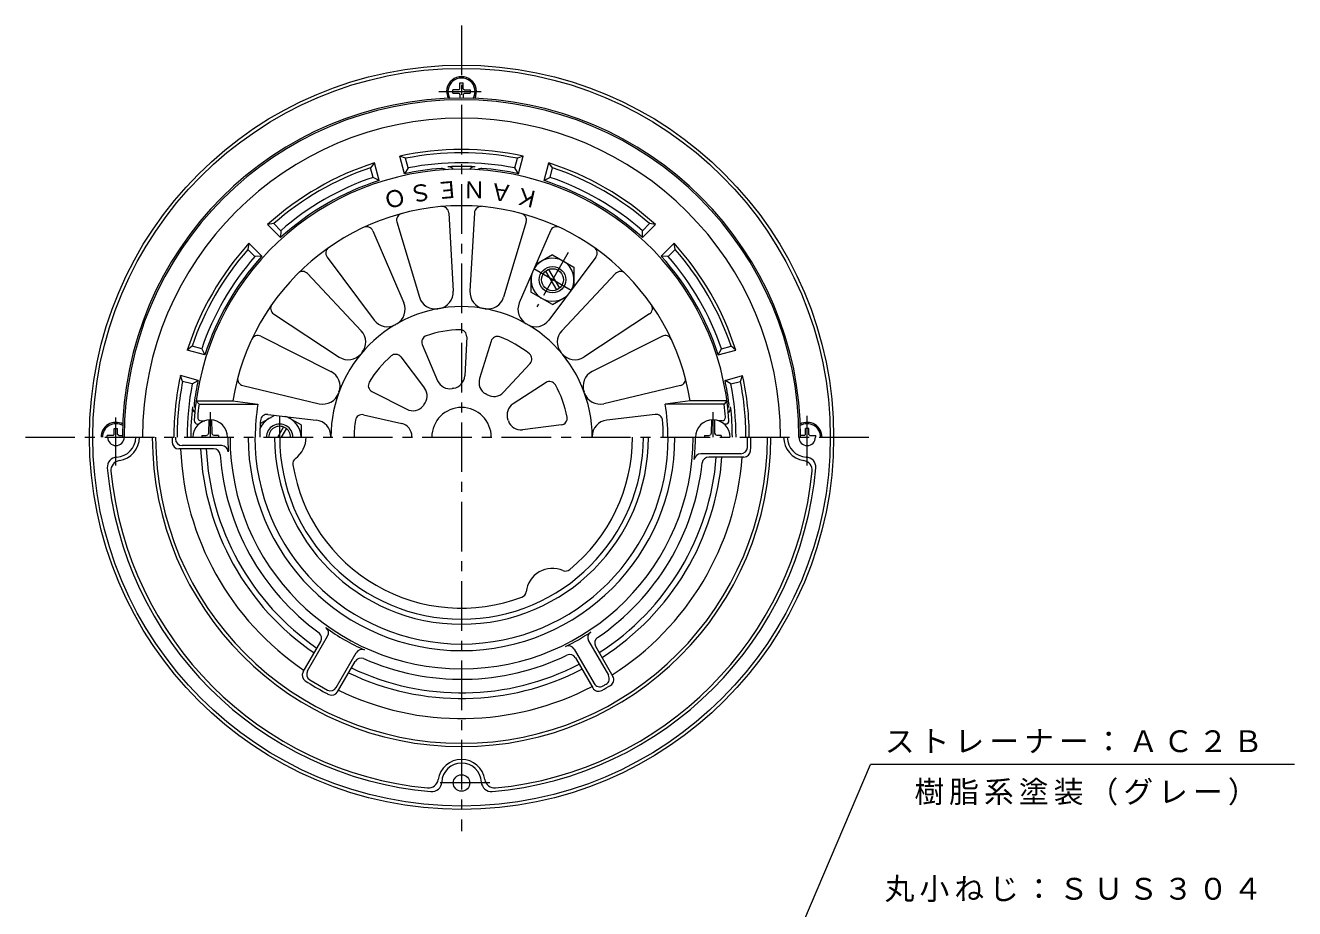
# Model space of a CAD drawing. Units: millimetres, scale not verified. Extents: x -267 to 237, y -346 to 350.
# Drawn here: x -164 to 219.7, y 82.8 to 349.8 of the extents above; entities that cross this region are included whole.
import ezdxf
from ezdxf.enums import TextEntityAlignment as Align

# ---------------------------------------------------------------- set-up
doc = ezdxf.new("R2010")
doc.units = ezdxf.units.MM
doc.header["$LTSCALE"] = 3
doc.linetypes.add('CHAIN1', pattern=[8, 5, -1, 1, -1])
for name, color, linetype, lineweight in [('3-0', 3, 'Continuous', 9), ('3-1', 2, 'Continuous', 9), ('3-2', 6, 'Continuous', 9), ('3-3', 4, 'Continuous', 9), ('3-4', 7, 'Continuous', 9), ('3-5', 7, 'Continuous', 9), ('3-8', 6, 'Continuous', 9), ('3-E', 7, 'Continuous', 9)]:
    doc.layers.add(name, color=color, linetype=linetype, lineweight=lineweight)
doc.styles.add('ＭＳ ゴシック', font='')
doc.styles.get('ＭＳ ゴシック').set_extended_font_data('MS Gothic')

msp = doc.modelspace()

# ---------------------------------------------------------------- linework, layer by layer
at = {"layer": '3-0'}
for p, q in [((-104.677, 222.796), (-116.656, 222.796)), ((-107.131, 221.796), (-117.642, 221.796)), ((52.28, 220.296), (40.162, 220.296)), ((53.233, 219.296), (42.59, 219.296)), ((-78.707, 154.671), (-72.648, 165.165)), ((-80.049, 154.346), (-74.728, 163.563)), ((1.937, 161.243), (7.926, 150.869)), ((6.267, 163.743), (12.256, 153.369)), ((8.36, 162.117), (13.616, 153.014)), ((-70.047, 149.671), (-63.988, 160.165)), ((-69.657, 148.346), (-64.335, 157.563)), ((2.298, 158.617), (7.553, 149.514)), ((-78.046, 151.982), (-72.706, 148.899))]:
    msp.add_line(p, q, dxfattribs=at)
for centre, radius in [((-32.158, 225.296), 112.5), ((-32.158, 225.296), 111.5), ((-32.158, 120.796), 2.5)]:
    msp.add_circle(centre, radius, dxfattribs=at)
for centre, radius, start, end in [((-32.158, 329.796), 4.5, 332.05299, 207.94679), ((-136.658, 225.296), 4.5, 62.05299, 180), ((72.342, 225.296), 4.5, 0, 117.94701), ((-136.658, 225.296), 2.5, 180, 0), ((-136.658, 225.296), 6, 272.46808, 0), ((-136.658, 225.296), 7.115, 278.44072, 0), ((-32.158, 225.296), 93.5, 180, 0), ((-32.158, 225.296), 92.5, 180, 0), ((-44.658, 225.296), 75, 179.99997, 181.1774), ((-117.642, 223.796), 2, 181.17747, 269.99986), ((-44.658, 225.296), 74, 179.99997, 180.39787), ((-116.656, 224.796), 2, 180.39766, 269.99986), ((-104.677, 220.796), 2, 3.55063, 90.00011), ((-32.158, 225.296), 70.658, 179.99995, 183.55081), ((-32.158, 225.296), 70, 180, 0), ((-32.158, 225.296), 64.5, 180, 0), ((-32.158, 225.296), 62.5, 180, 0), ((-32.158, 225.296), 56.516, 180, 0), ((-32.158, 225.296), 54.99, 180, 0), ((-87.158, 225.296), 8, 306.75436, 359.99976), ((-32.158, 225.296), 51.667, 309.28337, 359.99995), ((-19.658, 225.296), 58.228, 353.32574, 0), ((-19.658, 225.296), 74, 357.61203, 0.00005), ((-19.658, 225.296), 75, 356.85898, 0.00005), ((72.342, 225.296), 7.115, 180, 261.55928), ((72.342, 225.296), 6, 180, 267.53192), ((72.342, 225.296), 2.5, 180, 0), ((-136.27, 216.305), 3, 92.468, 184.93623), ((-32.158, 225.296), 85.034, 182.35895, 235.95387), ((-32.158, 225.296), 78.967, 182.54033, 235.64243), ((-32.158, 225.296), 77.259, 182.59651, 235.54591), ((-107.131, 219.796), 2, 4.19557, 90.00011), ((-32.158, 225.296), 73.175, 184.19569, 233.92624), ((-81.174, 217.284), 2, 126.75446, 189.28346), ((-32.158, 225.296), 77.259, 302.5965, 355.54591), ((-32.158, 225.296), 78.967, 302.54031, 355.64244), ((-32.158, 225.296), 85.034, 302.35895, 355.95389), ((40.162, 218.296), 2, 89.99971, 173.3259), ((42.59, 217.296), 2, 90.00014, 172.60538), ((52.28, 222.296), 2, 270, 357.61179), ((53.233, 221.296), 2, 270, 356.85901), ((71.955, 216.305), 3, 355.06377, 87.532), ((-32.158, 225.296), 107.5, 184.93611, 265.06389), ((-135.173, 215.291), 3, 98.44075, 185.54765), ((-32.158, 225.296), 106.5, 185.54761, 264.45239), ((-32.158, 225.296), 51.667, 189.28337, 290.71663), ((-32.158, 225.296), 107.5, 274.93611, 355.06389), ((-32.158, 225.296), 106.5, 275.54761, 354.45239), ((-32.158, 225.296), 73.175, 304.19565, 353.92688), ((70.857, 215.291), 3, 354.45235, 81.55925), ((-4.658, 177.665), 8, 66.75436, 173.24565), ((-0.711, 186.853), 2, 246.75446, 309.28352), ((-14.588, 178.841), 2, 290.71674, 353.24565), ((-76.46, 164.563), 2, 330.00014, 52.60538), ((-38.408, 214.471), 58.228, 233.32574, 246.67424), ((-74.38, 166.165), 2, 329.99971, 53.3259), ((-32.158, 225.296), 70.658, 296.44925, 303.55081), ((7.999, 164.743), 2, 123.55063, 210.00011), ((0.205, 160.243), 2, 29.99979, 116.44926), ((10.092, 163.117), 2, 124.19557, 210.00011), ((-62.603, 156.563), 2, 67.39452, 149.99989), ((-62.256, 159.165), 2, 66.67418, 149.99989), ((-32.158, 225.296), 73.175, 246.07378, 295.8044), ((-32.158, 225.296), 73.175, 246.07378, 246.5108), ((0.566, 157.617), 2, 29.99986, 115.80432), ((-78.317, 153.346), 2, 150, 236.85901), ((-76.975, 153.671), 2, 150, 237.61179), ((-32.158, 225.296), 78.967, 244.35756, 297.45975), ((-32.158, 225.296), 77.259, 244.45407, 297.40355), ((-38.408, 214.471), 75, 236.85898, 242.29247), ((-71.779, 150.671), 2, 242.38821, 330), ((-32.158, 225.296), 85.034, 244.0461, 297.6411), ((9.658, 151.869), 2, 210.00003, 299.60223), ((-25.908, 214.471), 75, 298.82266, 301.1774), ((-25.908, 214.471), 74, 299.60216, 300.39787), ((10.524, 152.369), 2, 300.39766, 29.99986), ((11.883, 152.014), 2, 301.17747, 29.99986), ((-38.408, 214.471), 75, 242.29247, 243.14105), ((-71.389, 149.346), 2, 243.14099, 330), ((9.285, 150.514), 2, 210.00003, 298.82242), ((-32.158, 120.796), 7.115, 8.44086, 171.55928), ((-32.158, 120.796), 6, 2.46799, 177.53192), ((-42.163, 122.281), 3, 264.45235, 351.55925), ((-41.15, 121.184), 3, 265.06377, 357.532), ((-23.166, 121.184), 3, 182.468, 274.93623), ((-22.152, 122.281), 3, 188.44075, 275.54765)]:
    msp.add_arc(centre, radius, start, end, dxfattribs=at)
at = {"layer": '3-1'}
for p, q in [((-58.515, 308.208), (-59.683, 306.772)), ((-57.09, 302.889), (-58.515, 308.208)), ((-49.362, 304.96), (-50.787, 310.278)), ((-49.058, 309.619), (-50.787, 310.278)), ((-48.28, 306.715), (-49.058, 309.619)), ((-16.036, 306.715), (-15.257, 309.619)), ((-13.528, 310.278), (-15.257, 309.619)), ((-14.953, 304.96), (-13.528, 310.278)), ((-7.226, 302.889), (-5.801, 308.208)), ((-4.632, 306.772), (-5.801, 308.208)), ((-58.905, 303.868), (-59.683, 306.772)), ((-57.09, 302.889), (-58.905, 303.868)), ((-48.28, 306.715), (-49.362, 304.96)), ((-14.953, 304.96), (-16.036, 306.715)), ((-5.41, 303.868), (-7.226, 302.889)), ((-5.41, 303.868), (-4.632, 306.772)), ((-88.955, 289.872), (-90.783, 289.578)), ((-86.889, 285.685), (-90.783, 289.578)), ((-86.83, 287.746), (-88.955, 289.872)), ((22.514, 287.746), (24.64, 289.872)), ((22.573, 285.685), (26.467, 289.578)), ((26.467, 289.578), (24.64, 289.872)), ((-86.83, 287.746), (-86.889, 285.685)), ((22.573, 285.685), (22.514, 287.746)), ((-96.439, 283.921), (-96.734, 282.094)), ((-94.608, 279.968), (-96.734, 282.094)), ((-92.546, 280.028), (-96.439, 283.921)), ((28.23, 280.028), (32.124, 283.921)), ((30.292, 279.968), (32.418, 282.094)), ((32.418, 282.094), (32.124, 283.921)), ((-92.546, 280.028), (-94.608, 279.968)), ((30.292, 279.968), (28.23, 280.028)), ((-113.634, 252.822), (-115.069, 251.653)), ((-109.751, 250.228), (-115.069, 251.653)), ((-110.73, 252.044), (-113.634, 252.822)), ((-110.73, 252.044), (-109.751, 250.228)), ((45.435, 250.228), (46.414, 252.044)), ((45.435, 250.228), (50.754, 251.653)), ((46.414, 252.044), (49.318, 252.822)), ((50.754, 251.653), (49.318, 252.822)), ((-111.821, 242.501), (-117.14, 243.926)), ((-116.481, 242.197), (-117.14, 243.926)), ((-113.577, 241.418), (-116.481, 242.197)), ((-113.577, 241.418), (-111.821, 242.501)), ((47.506, 242.501), (52.824, 243.926)), ((49.261, 241.418), (47.506, 242.501)), ((49.261, 241.418), (52.165, 242.197)), ((52.165, 242.197), (52.824, 243.926))]:
    msp.add_line(p, q, dxfattribs=at)
for centre, radius, start, end in [((-32.158, 225.296), 102.5, 0, 180), ((-32.158, 225.296), 102, 0, 180), ((-32.158, 225.296), 96.441, 0, 180), ((-32.158, 225.296), 87, 77.63522, 102.36475), ((-32.158, 225.296), 86, 78.66675, 101.33324), ((-32.158, 225.296), 87, 107.63522, 132.36475), ((-32.158, 225.296), 83, 78.79947, 101.20049), ((-32.158, 225.296), 81.876, 87.12955, 92.87045), ((-36.158, 305.072), 2, 36.49284, 92.87048), ((-28.158, 305.072), 2, 87.12952, 143.50746), ((-32.158, 225.296), 87, 47.63522, 72.36475), ((-32.158, 225.296), 86, 108.66675, 131.33324), ((-32.158, 225.296), 83, 108.79947, 131.20049), ((-32.158, 225.296), 81.5, 94.32832, 102.18677), ((-38.158, 304.57), 2, 52.44415, 94.32849), ((-26.158, 304.57), 2, 85.67151, 127.5553), ((-32.158, 225.296), 81.5, 77.81322, 85.67168), ((-32.158, 225.296), 83, 48.79947, 71.20049), ((-32.158, 225.296), 86, 48.66675, 71.33324), ((-32.158, 225.296), 81.5, 107.81322, 132.18677), ((-32.158, 225.296), 81.5, 47.81322, 72.18677), ((-32.158, 225.296), 87, 137.63522, 162.36475), ((-32.158, 225.296), 86, 138.66675, 161.33324), ((-32.158, 225.296), 87, 17.63522, 42.36475), ((-32.158, 225.296), 86, 18.66675, 41.33324), ((-32.158, 225.296), 83, 138.79947, 161.20049), ((-32.158, 225.296), 81.5, 137.81322, 162.18677), ((-32.158, 225.296), 81.5, 17.81322, 42.18677), ((-32.158, 225.296), 83, 18.79947, 41.20049), ((-32.158, 225.296), 87, 167.63525, 180), ((-32.158, 225.296), 86, 168.66676, 180), ((-32.158, 225.296), 81.5, 167.81323, 172.77383), ((-32.158, 225.296), 81.5, 7.22617, 12.18677), ((-32.158, 225.296), 86, 0, 11.33324), ((-32.158, 225.296), 87, 0, 12.36475), ((-32.158, 225.296), 83, 168.79951, 180), ((-32.158, 225.296), 83, 0, 11.20049), ((-32.158, 225.296), 81.876, 173.5304, 180), ((-111.525, 234.296), 2, 173.52994, 229.91087), ((-111.026, 235.296), 2, 172.77383, 214.65996), ((46.711, 235.296), 2, 325.34587, 7.22617), ((47.209, 234.296), 2, 310.09413, 6.47006), ((-32.158, 225.296), 81.876, 0, 6.4696)]:
    msp.add_arc(centre, radius, start, end, dxfattribs=at)
at = {"layer": '3-2'}
for p, q in [((-36.042, 293.156), (-34.685, 269.442)), ((-28.274, 293.156), (-29.631, 269.442)), ((-51.718, 290.392), (-44.883, 267.644)), ((-12.599, 290.392), (-19.434, 267.644)), ((-59.017, 287.735), (-49.631, 265.916)), ((-5.299, 287.735), (-14.685, 265.916)), ((-72.802, 279.776), (-58.599, 260.738)), ((8.486, 279.776), (-5.717, 260.738)), ((-78.753, 274.783), (-62.47, 257.49)), ((14.437, 274.783), (-1.846, 257.49)), ((-88.984, 262.589), (-69.126, 249.557)), ((24.668, 262.59), (4.81, 249.558)), ((-92.868, 255.862), (-71.653, 245.181)), ((-44.015, 253.326), (-39.394, 242.403)), ((-30.602, 255.691), (-31.208, 243.846)), ((-23.224, 254.39), (-26.706, 243.052)), ((28.552, 255.863), (7.337, 245.181)), ((-50.503, 249.58), (-43.354, 240.117)), ((-11.429, 247.58), (-19.507, 238.896)), ((-6.613, 241.841), (-16.568, 235.394)), ((-98.312, 240.905), (-75.194, 235.45)), ((-59.258, 239.146), (-48.697, 233.749)), ((33.996, 240.905), (10.879, 235.451)), ((-112.407, 236.296), (-101.288, 236.296)), ((-112.407, 236.296), (-111.53, 235.296)), ((-111.53, 235.296), (-93.726, 235.296)), ((-101.288, 236.296), (-93.726, 235.296)), ((36.973, 236.296), (29.411, 235.296)), ((48.092, 236.296), (36.973, 236.296)), ((-110.93, 230.296), (-109.8, 230.296)), ((-90.718, 232.201), (-76.072, 230.474)), ((-61.82, 232.106), (-50.261, 229.453)), ((26.403, 232.201), (11.756, 230.474)), ((46.614, 230.296), (45.484, 230.296)), ((-112.001, 229.296), (-111.599, 229.296)), ((-1.955, 229.042), (-13.725, 227.582)), ((47.686, 229.296), (47.284, 229.296))]:
    msp.add_line(p, q, dxfattribs=at)
msp.add_lwpolyline([(48.092, 236.296), (47.215, 235.296), (29.411, 235.296)], dxfattribs=at)
for centre, radius, start, end in [((-32.158, 225.296), 81, 3.58333, 176.41667), ((-32.158, 225.296), 70, 9.04109, 170.95891), ((-49.802, 290.967), 2, 105.03915, 196.72466), ((-38.039, 293.041), 2, 3.27577, 94.96123), ((-26.277, 293.042), 2, 85.03915, 176.72466), ((-14.514, 290.967), 2, 343.27577, 74.96123), ((-60.854, 286.945), 2, 23.27577, 114.96123), ((-3.462, 286.945), 2, 65.03915, 156.72466), ((-71.199, 280.972), 2, 125.03915, 216.72466), ((6.883, 280.972), 2, 323.27577, 54.96123), ((-80.209, 273.412), 2, 43.27577, 134.96123), ((15.893, 273.412), 2, 45.03915, 136.72466), ((-39.677, 269.157), 5, 279.7274, 3.27609), ((-24.639, 269.157), 5, 176.72409, 260.27278), ((-87.887, 264.262), 2, 145.03915, 236.72466), ((-32.158, 225.296), 39.5, 0, 180), ((-54.224, 263.94), 5, 299.7274, 23.27609), ((-40.094, 269.083), 5, 196.72409, 280.27278), ((-24.222, 269.083), 5, 259.7274, 343.27609), ((-10.092, 263.94), 5, 156.72409, 240.27278), ((23.571, 264.262), 2, 303.27577, 34.96123), ((-66.11, 254.062), 5, 319.7274, 43.27609), ((-54.591, 263.728), 5, 216.72409, 300.27278), ((-32.158, 225.296), 32.5, 90.82951, 109.17046), ((-32.599, 255.793), 2, 357.06975, 90.8295), ((-9.725, 263.728), 5, 239.7274, 323.27609), ((1.794, 254.063), 5, 136.72409, 220.27278), ((-93.767, 254.076), 2, 63.27577, 154.96123), ((-42.173, 254.105), 2, 109.17062, 202.93054), ((-21.312, 253.803), 2, 69.17062, 162.93054), ((-32.158, 225.296), 32.5, 50.82951, 69.17046), ((29.452, 254.076), 2, 25.03915, 116.72466), ((-66.383, 253.738), 5, 236.72409, 320.27278), ((-32.158, 225.296), 32.5, 130.82951, 149.17046), ((-52.099, 248.374), 2, 37.06975, 130.8295), ((-12.893, 248.942), 2, 317.06975, 50.8295), ((2.067, 253.738), 5, 219.7274, 303.27609), ((-97.853, 242.851), 2, 165.03915, 256.72466), ((-73.901, 240.715), 5, 339.7274, 63.27609), ((-58.348, 240.927), 2, 149.17062, 242.93054), ((-35.711, 243.961), 4, 202.93033, 280.77702), ((-35.203, 244.051), 4, 279.22314, 357.06984), ((-22.882, 241.878), 4, 162.93033, 240.77702), ((-5.526, 240.162), 2, 29.17062, 122.93054), ((9.586, 240.715), 5, 116.72409, 200.27278), ((33.537, 242.852), 2, 283.27577, 14.96123), ((-74.046, 240.317), 5, 256.72409, 340.27278), ((-46.546, 237.706), 4, 319.22314, 37.06984), ((-32.158, 225.296), 15, 99.2229, 100.7771), ((-32.158, 225.296), 15, 59.2229, 60.7771), ((-22.435, 241.62), 4, 239.22314, 317.06984), ((-32.158, 225.296), 32.5, 10.82951, 29.17046), ((9.73, 240.317), 5, 199.7274, 283.27609), ((-32.158, 225.296), 80, 172.81924, 175.64421), ((-32.158, 225.296), 62.375, 170.77451, 180), ((-46.877, 237.311), 4, 242.93033, 320.77702), ((-32.158, 225.296), 15, 139.2229, 140.7771), ((-32.158, 225.296), 9, 0, 180), ((-14.393, 232.036), 4, 122.93033, 200.77702), ((-32.158, 225.296), 62.375, 0, 9.22549), ((-32.158, 225.296), 80, 4.35579, 7.18076), ((-112.001, 230.296), 1, 176.4166, 270), ((-110.93, 231.296), 1, 175.64381, 270), ((-32.158, 225.296), 61, 175.21829, 180), ((-90.952, 230.215), 2, 83.27563, 175.21837), ((-76.657, 225.508), 5, 359.72714, 83.27583), ((-32.158, 225.296), 32.5, 170.82951, 179.99998), ((-62.268, 230.157), 2, 77.06975, 170.8295), ((-32.158, 225.296), 15, 19.2229, 20.7771), ((-2.201, 231.027), 2, 277.06975, 10.8295), ((12.342, 225.508), 5, 96.72409, 180.27278), ((26.637, 230.215), 2, 4.78163, 96.72437), ((-32.158, 225.296), 61, 0, 4.78171), ((46.614, 231.296), 1, 270, 4.35619), ((47.686, 230.296), 1, 270, 3.5834), ((-51.156, 225.554), 4, 359.22314, 77.06984), ((-14.217, 231.552), 4, 199.22314, 277.06984), ((-32.158, 225.296), 15, 179.2229, 180.00002)]:
    msp.add_arc(centre, radius, start, end, dxfattribs=at)
at = {"layer": '3-3'}
for p, q in [((-4.658, 280.428), (-9.693, 277.521)), ((-4.658, 280.428), (1.842, 276.675)), ((1.842, 276.675), (1.842, 270.871)), ((-11.158, 274.115), (-11.158, 269.18)), ((-6.734, 275.523), (-3.448, 269.832)), ((-5.868, 276.023), (-2.582, 270.332)), ((-4.658, 265.428), (-11.158, 269.18)), ((-4.658, 265.428), (-0.373, 267.901)), ((-108.607, 230.527), (-108.676, 226.546)), ((-107.709, 230.527), (-107.639, 226.546)), ((-93.018, 229.418), (-88.626, 231.954)), ((-80.663, 229.046), (-84.948, 231.52)), ((43.393, 230.527), (43.324, 226.546)), ((44.291, 230.527), (44.361, 226.546)), ((-108.676, 226.546), (-108.909, 226.047)), ((-107.639, 226.546), (-107.407, 226.047)), ((-87.735, 225.296), (-85.948, 228.392)), ((-86.581, 225.296), (-85.082, 227.892)), ((-80.663, 229.046), (-80.663, 225.296)), ((43.324, 226.546), (43.091, 226.047)), ((44.361, 226.546), (44.593, 226.047)), ((-110.658, 225.793), (-109.407, 225.815)), ((-110.658, 225.793), (-110.658, 225.296)), ((-109.407, 225.815), (-108.909, 226.047)), ((-106.908, 225.815), (-107.407, 226.047)), ((-105.658, 225.793), (-106.908, 225.815)), ((-105.658, 225.793), (-105.658, 225.296)), ((41.342, 225.793), (42.593, 225.815)), ((41.342, 225.793), (41.342, 225.296)), ((42.593, 225.815), (43.091, 226.047)), ((45.092, 225.815), (44.593, 226.047)), ((46.342, 225.793), (45.092, 225.815)), ((46.342, 225.793), (46.342, 225.296))]:
    msp.add_line(p, q, dxfattribs=at)
at = {"layer": '3-3', "linetype": 'CHAIN1'}
for p, q in [((0.09, 281.151), (-9.405, 264.705)), ((0.971, 269.678), (-10.287, 276.178)), ((-108.158, 232.898), (-108.158, 225.296)), ((-87.158, 231.796), (-87.158, 225.296)), ((43.842, 232.898), (43.842, 225.296))]:
    msp.add_line(p, q, dxfattribs=at)
at = {"layer": '3-3'}
for radius in [4, 3.324]:
    msp.add_circle((-4.658, 272.928), radius, dxfattribs=at)
for centre, radius, start, end in [((-4.661, 272.923), 6.5, 331.13487, 148.91106), ((-4.661, 272.923), 6.5, 164.53745, 330.04855), ((-108.158, 225.296), 5.25, 0, 180), ((-87.152, 225.296), 6.5, 114.56619, 156.24458), ((-87.152, 225.296), 6.5, 359.99954, 75.44557), ((43.842, 225.296), 5.25, 0, 180), ((-87.158, 225.296), 4, 359.99976, 180.00024), ((-87.158, 225.296), 3.324, 359.99969, 180.00031)]:
    msp.add_arc(centre, radius, start, end, dxfattribs=at)
at = {"layer": '3-4', "linetype": 'CHAIN1'}
for p, q in [((-32.158, 349.802), (-32.158, 106.191)), ((-39.035, 329.796), (-26.199, 329.796)), ((-136.658, 216.746), (-136.658, 231.255)), ((72.342, 216.746), (72.342, 233.426)), ((-164.03, 225.296), (92.834, 225.296)), ((-23.607, 120.796), (-40.614, 120.796))]:
    msp.add_line(p, q, dxfattribs=at)
at = {"layer": '3-5'}
msp.add_line((21.004, -38.616), (91.512, 126.348), dxfattribs=at)
at = {"layer": '3-8'}
for p, q in [((-34.772, 329.296), (-34.772, 330.296)), ((-33.011, 330.296), (-34.772, 330.296)), ((-32.658, 330.65), (-33.011, 330.296)), ((-32.658, 332.41), (-31.658, 332.41)), ((-32.658, 330.65), (-32.658, 332.41)), ((-31.658, 330.65), (-31.658, 332.41)), ((-31.658, 330.65), (-31.304, 330.296)), ((-31.304, 330.296), (-29.544, 330.296)), ((-29.544, 330.296), (-29.544, 329.296)), ((-34.772, 329.296), (-33.011, 329.296)), ((-33.011, 329.296), (-32.658, 328.943)), ((-32.658, 328.943), (-32.658, 327.795)), ((-31.658, 328.943), (-31.304, 329.296)), ((-31.658, 328.943), (-31.658, 327.795)), ((-31.304, 329.296), (-29.544, 329.296)), ((-137.158, 227.91), (-136.158, 227.91)), ((-137.158, 226.15), (-137.158, 227.91)), ((-136.158, 226.15), (-136.158, 227.91)), ((72.842, 227.91), (71.842, 227.91)), ((71.842, 226.15), (71.842, 227.91)), ((72.842, 226.15), (72.842, 227.91)), ((-137.511, 225.796), (-139.272, 225.796)), ((-139.272, 225.296), (-139.272, 225.796)), ((-137.511, 225.796), (-137.158, 226.15)), ((-135.804, 225.796), (-136.158, 226.15)), ((-135.804, 225.796), (-134.656, 225.796)), ((71.489, 225.796), (70.341, 225.796)), ((71.489, 225.796), (71.842, 226.15)), ((73.196, 225.796), (72.842, 226.15)), ((73.196, 225.796), (74.956, 225.796)), ((74.956, 225.296), (74.956, 225.796))]:
    msp.add_line(p, q, dxfattribs=at)
for centre, start, end in [((-32.158, 329.796), 329.41959, 210.58029), ((-136.658, 225.296), 59.41959, 180), ((72.342, 225.296), 0, 120.58041)]:
    msp.add_arc(centre, 4.1, start, end, dxfattribs=at)
at = {"layer": '3-E'}
msp.add_line((219.721, 126.348), (91.512, 126.348), dxfattribs=at)

# ---------------------------------------------------------------- texts
at = {"layer": '3-5', "color": 6, "style": 'ＭＳ ゴシック'}
for s, rotation, p in [('Ｏ', 197, (-50.202, 302.413)), ('Ｓ', 191, (-41.794, 303.88)), ('Ｅ', 185, (-33.278, 304.461)), ('Ｎ', 179, (-24.749, 304.148)), ('Ａ', 173, (-16.299, 302.945)), ('Ｋ', 167, (-8.021, 300.865))]:
    msp.add_text(s, height=5.132, rotation=rotation, dxfattribs=at).set_placement(p, align=Align.BOTTOM_LEFT)
at = {"layer": '3-5', "insert": (95.781, 84.77), "char_height": 6.598, "attachment_point": 7, "style": 'ＭＳ ゴシック'}
msp.add_mtext('\\T1.17;丸小ねじ：ＳＵＳ３０４', dxfattribs=at)
at = {"layer": '3-E', "char_height": 6.598, "attachment_point": 7, "style": 'ＭＳ ゴシック'}
for s, insert in [('\\T1.17;ストレーナー：ＡＣ２Ｂ', (95.82, 129.769)), ('\\T1.17;樹脂系塗装（グレー）', (104.754, 113.971))]:
    msp.add_mtext(s, dxfattribs=dict(at, insert=insert))

doc.saveas('drawing.dxf')
